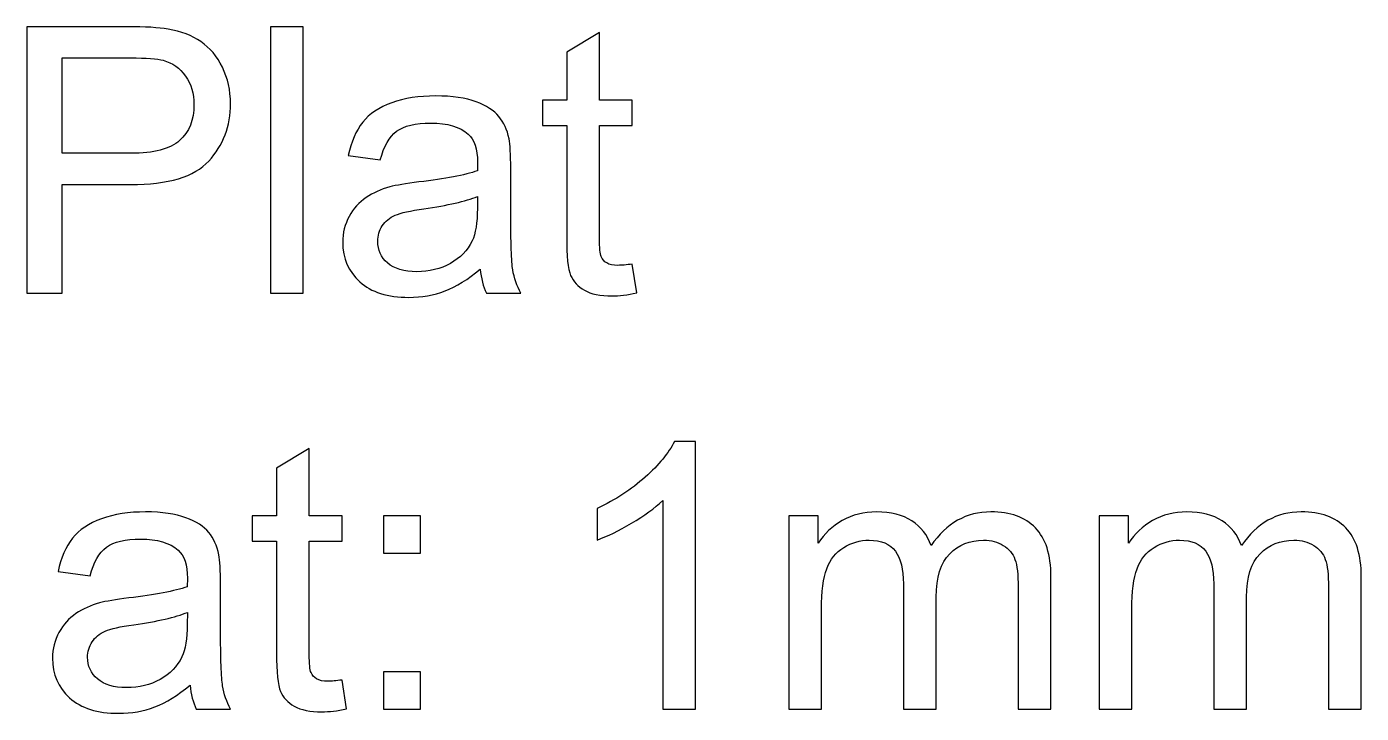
# Model space of a CAD drawing. Header units: centimetres. Extents: x -8.5 to 8.5, y -5.7 to 12.8.
# Drawn here: x 0.167 to 2.539, y 7.384 to 8.605 of the extents above; entities that cross this region are included whole.
import ezdxf

# ---------------------------------------------------------------- set-up
doc = ezdxf.new("R2010")
doc.units = ezdxf.units.CM
doc.header["$MEASUREMENT"] = 0
doc.layers.add('Visible', color=7, linetype='Continuous')

msp = doc.modelspace()

# ---------------------------------------------------------------- linework, layer by layer
at = {"layer": 'Visible', "color": 250}
for points, knots in [([(0.16655, 8.1313), (0.16655, 8.1313), (0.16655, 8.60548), (0.16655, 8.60548), (0.16655, 8.60548), (0.34558, 8.60548), (0.34558, 8.60548), (0.37704, 8.60548), (0.4011, 8.60393), (0.41777, 8.60095), (0.44106, 8.59709), (0.4606, 8.58969), (0.47638, 8.57888), (0.49217, 8.56795), (0.50486, 8.55272), (0.51446, 8.53318), (0.52406, 8.51364), (0.52881, 8.49212), (0.52881, 8.46861), (0.52881, 8.42843), (0.51601, 8.39433), (0.49029, 8.36651), (0.46468, 8.33859), (0.41821, 8.32468), (0.3511, 8.32468), (0.3511, 8.32468), (0.22947, 8.32468), (0.22947, 8.32468), (0.22947, 8.32468), (0.22947, 8.1313), (0.22947, 8.1313), (0.22947, 8.1313), (0.16655, 8.1313), (0.16655, 8.1313)], [0, 0, 0, 0, 0.0909091, 0.0909091, 0.0909091, 0.1818182, 0.1818182, 0.1818182, 0.2727273, 0.2727273, 0.2727273, 0.3636364, 0.3636364, 0.3636364, 0.4545455, 0.4545455, 0.4545455, 0.5454545, 0.5454545, 0.5454545, 0.6363636, 0.6363636, 0.6363636, 0.7272727, 0.7272727, 0.7272727, 0.8181818, 0.8181818, 0.8181818, 0.9090909, 0.9090909, 0.9090909, 1, 1, 1, 1]), ([(0.59967, 8.1313), (0.59967, 8.1313), (0.59967, 8.60548), (0.59967, 8.60548), (0.59967, 8.60548), (0.65795, 8.60548), (0.65795, 8.60548), (0.65795, 8.60548), (0.65795, 8.1313), (0.65795, 8.1313), (0.65795, 8.1313), (0.59967, 8.1313), (0.59967, 8.1313)], [0, 0, 0, 0, 0.25, 0.25, 0.25, 0.5, 0.5, 0.5, 0.75, 0.75, 0.75, 1, 1, 1, 1]), ([(1.24295, 8.18329), (1.24295, 8.18329), (1.2509, 8.13185), (1.2509, 8.13185), (1.23456, 8.12843), (1.21988, 8.12666), (1.20708, 8.12666), (1.186, 8.12666), (1.16966, 8.12998), (1.15796, 8.13671), (1.14637, 8.14344), (1.1382, 8.15216), (1.13346, 8.16309), (1.12871, 8.17402), (1.12639, 8.19697), (1.12639, 8.23196), (1.12639, 8.23196), (1.12639, 8.42998), (1.12639, 8.42998), (1.12639, 8.42998), (1.08335, 8.42998), (1.08335, 8.42998), (1.08335, 8.42998), (1.08335, 8.47501), (1.08335, 8.47501), (1.08335, 8.47501), (1.12639, 8.47501), (1.12639, 8.47501), (1.12639, 8.47501), (1.12639, 8.56), (1.12639, 8.56), (1.12639, 8.56), (1.18467, 8.59499), (1.18467, 8.59499), (1.18467, 8.59499), (1.18467, 8.47501), (1.18467, 8.47501), (1.18467, 8.47501), (1.24295, 8.47501), (1.24295, 8.47501), (1.24295, 8.47501), (1.24295, 8.42998), (1.24295, 8.42998), (1.24295, 8.42998), (1.18467, 8.42998), (1.18467, 8.42998), (1.18467, 8.42998), (1.18467, 8.22865), (1.18467, 8.22865), (1.18467, 8.21199), (1.18567, 8.20128), (1.18776, 8.19653), (1.18975, 8.19179), (1.19306, 8.18803), (1.1977, 8.18516), (1.20233, 8.1824), (1.20895, 8.18097), (1.21756, 8.18097), (1.22397, 8.18097), (1.23247, 8.18174), (1.24295, 8.18329)], [0, 0, 0, 0, 0.05, 0.05, 0.05, 0.1, 0.1, 0.1, 0.15, 0.15, 0.15, 0.2, 0.2, 0.2, 0.25, 0.25, 0.25, 0.3, 0.3, 0.3, 0.35, 0.35, 0.35, 0.4, 0.4, 0.4, 0.45, 0.45, 0.45, 0.5, 0.5, 0.5, 0.55, 0.55, 0.55, 0.6, 0.6, 0.6, 0.65, 0.65, 0.65, 0.7, 0.7, 0.7, 0.75, 0.75, 0.75, 0.8, 0.8, 0.8, 0.85, 0.85, 0.85, 0.9, 0.9, 0.9, 0.95, 0.95, 0.95, 1, 1, 1, 1]), ([(0.22947, 8.38031), (0.22947, 8.38031), (0.35199, 8.38031), (0.35199, 8.38031), (0.39261, 8.38031), (0.4213, 8.38782), (0.43841, 8.40294), (0.45541, 8.41806), (0.46391, 8.43925), (0.46391, 8.46673), (0.46391, 8.48649), (0.45894, 8.50349), (0.4489, 8.51762), (0.43885, 8.53175), (0.42561, 8.54113), (0.40927, 8.54565), (0.39868, 8.54841), (0.37914, 8.54985), (0.35077, 8.54985), (0.35077, 8.54985), (0.22947, 8.54985), (0.22947, 8.54985), (0.22947, 8.54985), (0.22947, 8.38031), (0.22947, 8.38031)], [0, 0, 0, 0, 0.125, 0.125, 0.125, 0.25, 0.25, 0.25, 0.375, 0.375, 0.375, 0.5, 0.5, 0.5, 0.625, 0.625, 0.625, 0.75, 0.75, 0.75, 0.875, 0.875, 0.875, 1, 1, 1, 1]), ([(0.97264, 8.17435), (0.951, 8.15591), (0.93014, 8.143), (0.91016, 8.13538), (0.89018, 8.12777), (0.86877, 8.12402), (0.84581, 8.12402), (0.80806, 8.12402), (0.77903, 8.13318), (0.75873, 8.15161), (0.73842, 8.16993), (0.72826, 8.19344), (0.72826, 8.22203), (0.72826, 8.23881), (0.73212, 8.25415), (0.73974, 8.26806), (0.74747, 8.28196), (0.75751, 8.293), (0.76987, 8.30139), (0.78235, 8.30978), (0.79625, 8.31618), (0.81182, 8.32049), (0.8233, 8.32347), (0.84062, 8.32634), (0.86369, 8.32921), (0.91071, 8.33472), (0.94548, 8.34146), (0.96767, 8.34918), (0.96789, 8.35713), (0.968, 8.36221), (0.968, 8.36431), (0.968, 8.38793), (0.96248, 8.40459), (0.95144, 8.41431), (0.93654, 8.42744), (0.91436, 8.43395), (0.885, 8.43395), (0.85751, 8.43395), (0.8372, 8.4291), (0.82418, 8.41949), (0.81104, 8.40989), (0.80144, 8.39289), (0.79515, 8.36839), (0.79515, 8.36839), (0.7382, 8.37634), (0.7382, 8.37634), (0.74338, 8.40073), (0.75188, 8.42049), (0.7638, 8.4355), (0.77572, 8.45051), (0.79294, 8.46199), (0.81546, 8.47016), (0.83787, 8.47821), (0.86402, 8.4823), (0.89361, 8.4823), (0.92297, 8.4823), (0.94692, 8.47888), (0.96535, 8.47192), (0.98367, 8.46497), (0.99725, 8.45636), (1.00586, 8.44587), (1.01447, 8.43539), (1.02054, 8.42214), (1.02407, 8.40614), (1.02595, 8.3962), (1.02694, 8.37832), (1.02694, 8.35261), (1.02694, 8.35261), (1.02694, 8.27534), (1.02694, 8.27534), (1.02694, 8.22137), (1.02815, 8.18726), (1.03058, 8.1728), (1.0329, 8.15834), (1.03776, 8.14455), (1.04482, 8.1313), (1.04482, 8.1313), (0.98389, 8.1313), (0.98389, 8.1313), (0.97804, 8.14355), (0.97429, 8.1579), (0.97264, 8.17435)], [0, 0, 0, 0, 0.037037, 0.037037, 0.037037, 0.0740741, 0.0740741, 0.0740741, 0.1111111, 0.1111111, 0.1111111, 0.1481481, 0.1481481, 0.1481481, 0.1851852, 0.1851852, 0.1851852, 0.2222222, 0.2222222, 0.2222222, 0.2592593, 0.2592593, 0.2592593, 0.2962963, 0.2962963, 0.2962963, 0.3333333, 0.3333333, 0.3333333, 0.3703704, 0.3703704, 0.3703704, 0.4074074, 0.4074074, 0.4074074, 0.4444444, 0.4444444, 0.4444444, 0.4814815, 0.4814815, 0.4814815, 0.5185185, 0.5185185, 0.5185185, 0.5555556, 0.5555556, 0.5555556, 0.5925926, 0.5925926, 0.5925926, 0.6296296, 0.6296296, 0.6296296, 0.6666667, 0.6666667, 0.6666667, 0.7037037, 0.7037037, 0.7037037, 0.7407407, 0.7407407, 0.7407407, 0.7777778, 0.7777778, 0.7777778, 0.8148148, 0.8148148, 0.8148148, 0.8518519, 0.8518519, 0.8518519, 0.8888889, 0.8888889, 0.8888889, 0.9259259, 0.9259259, 0.9259259, 0.962963, 0.962963, 0.962963, 1, 1, 1, 1]), ([(0.968, 8.30349), (0.94681, 8.29488), (0.91502, 8.28759), (0.87263, 8.28163), (0.84857, 8.27821), (0.83157, 8.27435), (0.82164, 8.27004), (0.81171, 8.26574), (0.80409, 8.25945), (0.79868, 8.25128), (0.79327, 8.243), (0.79051, 8.23384), (0.79051, 8.22369), (0.79051, 8.20834), (0.79636, 8.19543), (0.80817, 8.18516), (0.81998, 8.1749), (0.8372, 8.16971), (0.85983, 8.16971), (0.88224, 8.16971), (0.90221, 8.17457), (0.91976, 8.18439), (0.9372, 8.1941), (0.95012, 8.20746), (0.95829, 8.22435), (0.96458, 8.23748), (0.96767, 8.2568), (0.96767, 8.2823), (0.96767, 8.2823), (0.968, 8.30349), (0.968, 8.30349)], [0, 0, 0, 0, 0.1, 0.1, 0.1, 0.2, 0.2, 0.2, 0.3, 0.3, 0.3, 0.4, 0.4, 0.4, 0.5, 0.5, 0.5, 0.6, 0.6, 0.6, 0.7, 0.7, 0.7, 0.8, 0.8, 0.8, 0.9, 0.9, 0.9, 1, 1, 1, 1]), ([(0.72715, 7.44343), (0.72715, 7.44343), (0.7351, 7.39199), (0.7351, 7.39199), (0.71876, 7.38857), (0.70408, 7.3868), (0.69128, 7.3868), (0.6702, 7.3868), (0.65386, 7.39012), (0.64216, 7.39685), (0.63057, 7.40358), (0.6224, 7.4123), (0.61766, 7.42323), (0.61291, 7.43416), (0.61059, 7.45711), (0.61059, 7.4921), (0.61059, 7.4921), (0.61059, 7.69012), (0.61059, 7.69012), (0.61059, 7.69012), (0.56755, 7.69012), (0.56755, 7.69012), (0.56755, 7.69012), (0.56755, 7.73515), (0.56755, 7.73515), (0.56755, 7.73515), (0.61059, 7.73515), (0.61059, 7.73515), (0.61059, 7.73515), (0.61059, 7.82014), (0.61059, 7.82014), (0.61059, 7.82014), (0.66887, 7.85513), (0.66887, 7.85513), (0.66887, 7.85513), (0.66887, 7.73515), (0.66887, 7.73515), (0.66887, 7.73515), (0.72715, 7.73515), (0.72715, 7.73515), (0.72715, 7.73515), (0.72715, 7.69012), (0.72715, 7.69012), (0.72715, 7.69012), (0.66887, 7.69012), (0.66887, 7.69012), (0.66887, 7.69012), (0.66887, 7.48879), (0.66887, 7.48879), (0.66887, 7.47213), (0.66987, 7.46142), (0.67196, 7.45667), (0.67395, 7.45193), (0.67726, 7.44817), (0.6819, 7.4453), (0.68653, 7.44254), (0.69315, 7.44111), (0.70176, 7.44111), (0.70817, 7.44111), (0.71667, 7.44188), (0.72715, 7.44343)], [0, 0, 0, 0, 0.05, 0.05, 0.05, 0.1, 0.1, 0.1, 0.15, 0.15, 0.15, 0.2, 0.2, 0.2, 0.25, 0.25, 0.25, 0.3, 0.3, 0.3, 0.35, 0.35, 0.35, 0.4, 0.4, 0.4, 0.45, 0.45, 0.45, 0.5, 0.5, 0.5, 0.55, 0.55, 0.55, 0.6, 0.6, 0.6, 0.65, 0.65, 0.65, 0.7, 0.7, 0.7, 0.75, 0.75, 0.75, 0.8, 0.8, 0.8, 0.85, 0.85, 0.85, 0.9, 0.9, 0.9, 0.95, 0.95, 0.95, 1, 1, 1, 1]), ([(1.35531, 7.39144), (1.35531, 7.39144), (1.29703, 7.39144), (1.29703, 7.39144), (1.29703, 7.39144), (1.29703, 7.76253), (1.29703, 7.76253), (1.28301, 7.74906), (1.26458, 7.7357), (1.24184, 7.72235), (1.21911, 7.70899), (1.19858, 7.69895), (1.18047, 7.69233), (1.18047, 7.69233), (1.18047, 7.74862), (1.18047, 7.74862), (1.21304, 7.76385), (1.24151, 7.78239), (1.26591, 7.80425), (1.2903, 7.82599), (1.30763, 7.84707), (1.31778, 7.8676), (1.31778, 7.8676), (1.35531, 7.8676), (1.35531, 7.8676), (1.35531, 7.8676), (1.35531, 7.39144), (1.35531, 7.39144)], [0, 0, 0, 0, 0.1111111, 0.1111111, 0.1111111, 0.2222222, 0.2222222, 0.2222222, 0.3333333, 0.3333333, 0.3333333, 0.4444444, 0.4444444, 0.4444444, 0.5555556, 0.5555556, 0.5555556, 0.6666667, 0.6666667, 0.6666667, 0.7777778, 0.7777778, 0.7777778, 0.8888889, 0.8888889, 0.8888889, 1, 1, 1, 1]), ([(0.45684, 7.43449), (0.4352, 7.41605), (0.41434, 7.40314), (0.39436, 7.39552), (0.37438, 7.38791), (0.35297, 7.38416), (0.33001, 7.38416), (0.29226, 7.38416), (0.26323, 7.39332), (0.24293, 7.41175), (0.22262, 7.43007), (0.21246, 7.45358), (0.21246, 7.48217), (0.21246, 7.49895), (0.21632, 7.51429), (0.22394, 7.5282), (0.23167, 7.5421), (0.24171, 7.55314), (0.25407, 7.56153), (0.26655, 7.56992), (0.28045, 7.57632), (0.29602, 7.58063), (0.3075, 7.58361), (0.32482, 7.58648), (0.34789, 7.58935), (0.39491, 7.59486), (0.42968, 7.6016), (0.45187, 7.60932), (0.45209, 7.61727), (0.4522, 7.62235), (0.4522, 7.62445), (0.4522, 7.64807), (0.44668, 7.66473), (0.43564, 7.67445), (0.42074, 7.68758), (0.39856, 7.69409), (0.3692, 7.69409), (0.34171, 7.69409), (0.3214, 7.68924), (0.30838, 7.67963), (0.29524, 7.67003), (0.28564, 7.65303), (0.27935, 7.62853), (0.27935, 7.62853), (0.2224, 7.63648), (0.2224, 7.63648), (0.22758, 7.66087), (0.23608, 7.68063), (0.248, 7.69564), (0.25992, 7.71065), (0.27714, 7.72213), (0.29966, 7.7303), (0.32207, 7.73835), (0.34822, 7.74244), (0.37781, 7.74244), (0.40717, 7.74244), (0.43112, 7.73902), (0.44955, 7.73206), (0.46787, 7.72511), (0.48145, 7.7165), (0.49006, 7.70601), (0.49867, 7.69553), (0.50474, 7.68228), (0.50827, 7.66628), (0.51015, 7.65634), (0.51114, 7.63846), (0.51114, 7.61275), (0.51114, 7.61275), (0.51114, 7.53548), (0.51114, 7.53548), (0.51114, 7.48151), (0.51235, 7.4474), (0.51478, 7.43294), (0.5171, 7.41848), (0.52196, 7.40469), (0.52902, 7.39144), (0.52902, 7.39144), (0.46809, 7.39144), (0.46809, 7.39144), (0.46224, 7.40369), (0.45849, 7.41804), (0.45684, 7.43449)], [0, 0, 0, 0, 0.037037, 0.037037, 0.037037, 0.0740741, 0.0740741, 0.0740741, 0.1111111, 0.1111111, 0.1111111, 0.1481481, 0.1481481, 0.1481481, 0.1851852, 0.1851852, 0.1851852, 0.2222222, 0.2222222, 0.2222222, 0.2592593, 0.2592593, 0.2592593, 0.2962963, 0.2962963, 0.2962963, 0.3333333, 0.3333333, 0.3333333, 0.3703704, 0.3703704, 0.3703704, 0.4074074, 0.4074074, 0.4074074, 0.4444444, 0.4444444, 0.4444444, 0.4814815, 0.4814815, 0.4814815, 0.5185185, 0.5185185, 0.5185185, 0.5555556, 0.5555556, 0.5555556, 0.5925926, 0.5925926, 0.5925926, 0.6296296, 0.6296296, 0.6296296, 0.6666667, 0.6666667, 0.6666667, 0.7037037, 0.7037037, 0.7037037, 0.7407407, 0.7407407, 0.7407407, 0.7777778, 0.7777778, 0.7777778, 0.8148148, 0.8148148, 0.8148148, 0.8518519, 0.8518519, 0.8518519, 0.8888889, 0.8888889, 0.8888889, 0.9259259, 0.9259259, 0.9259259, 0.962963, 0.962963, 0.962963, 1, 1, 1, 1]), ([(0.80055, 7.66893), (0.80055, 7.66893), (0.80055, 7.73515), (0.80055, 7.73515), (0.80055, 7.73515), (0.86678, 7.73515), (0.86678, 7.73515), (0.86678, 7.73515), (0.86678, 7.66893), (0.86678, 7.66893), (0.86678, 7.66893), (0.80055, 7.66893), (0.80055, 7.66893)], [0, 0, 0, 0, 0.25, 0.25, 0.25, 0.5, 0.5, 0.5, 0.75, 0.75, 0.75, 1, 1, 1, 1]), ([(1.52099, 7.39144), (1.52099, 7.39144), (1.52099, 7.73515), (1.52099, 7.73515), (1.52099, 7.73515), (1.57331, 7.73515), (1.57331, 7.73515), (1.57331, 7.73515), (1.57331, 7.68659), (1.57331, 7.68659), (1.58401, 7.70336), (1.59836, 7.71694), (1.61624, 7.7271), (1.63413, 7.73736), (1.65443, 7.74244), (1.67728, 7.74244), (1.70267, 7.74244), (1.72353, 7.73714), (1.73976, 7.72665), (1.75598, 7.71606), (1.76746, 7.70138), (1.77408, 7.68239), (1.80146, 7.72246), (1.83689, 7.74244), (1.8806, 7.74244), (1.91481, 7.74244), (1.94119, 7.73306), (1.95952, 7.71418), (1.97795, 7.69531), (1.98722, 7.66628), (1.98722, 7.62709), (1.98722, 7.62709), (1.98722, 7.39144), (1.98722, 7.39144), (1.98722, 7.39144), (1.92894, 7.39144), (1.92894, 7.39144), (1.92894, 7.39144), (1.92894, 7.60778), (1.92894, 7.60778), (1.92894, 7.63096), (1.92695, 7.64773), (1.9232, 7.658), (1.91945, 7.66826), (1.91261, 7.67643), (1.90256, 7.68272), (1.89263, 7.68902), (1.88093, 7.69211), (1.86757, 7.69211), (1.84329, 7.69211), (1.8232, 7.68405), (1.8072, 7.66804), (1.79119, 7.65193), (1.78324, 7.62621), (1.78324, 7.59089), (1.78324, 7.59089), (1.78324, 7.39144), (1.78324, 7.39144), (1.78324, 7.39144), (1.72497, 7.39144), (1.72497, 7.39144), (1.72497, 7.39144), (1.72497, 7.61451), (1.72497, 7.61451), (1.72497, 7.64034), (1.72022, 7.65977), (1.71073, 7.67268), (1.70123, 7.68559), (1.68567, 7.69211), (1.66415, 7.69211), (1.64781, 7.69211), (1.63269, 7.6878), (1.61878, 7.67919), (1.60488, 7.67058), (1.59483, 7.658), (1.58854, 7.64133), (1.58236, 7.62478), (1.57927, 7.60082), (1.57927, 7.56959), (1.57927, 7.56959), (1.57927, 7.39144), (1.57927, 7.39144), (1.57927, 7.39144), (1.52099, 7.39144), (1.52099, 7.39144)], [0, 0, 0, 0, 0.0357143, 0.0357143, 0.0357143, 0.0714286, 0.0714286, 0.0714286, 0.1071429, 0.1071429, 0.1071429, 0.1428571, 0.1428571, 0.1428571, 0.1785714, 0.1785714, 0.1785714, 0.2142857, 0.2142857, 0.2142857, 0.25, 0.25, 0.25, 0.2857143, 0.2857143, 0.2857143, 0.3214286, 0.3214286, 0.3214286, 0.3571429, 0.3571429, 0.3571429, 0.3928571, 0.3928571, 0.3928571, 0.4285714, 0.4285714, 0.4285714, 0.4642857, 0.4642857, 0.4642857, 0.5, 0.5, 0.5, 0.5357143, 0.5357143, 0.5357143, 0.5714286, 0.5714286, 0.5714286, 0.6071429, 0.6071429, 0.6071429, 0.6428571, 0.6428571, 0.6428571, 0.6785714, 0.6785714, 0.6785714, 0.7142857, 0.7142857, 0.7142857, 0.75, 0.75, 0.75, 0.7857143, 0.7857143, 0.7857143, 0.8214286, 0.8214286, 0.8214286, 0.8571429, 0.8571429, 0.8571429, 0.8928571, 0.8928571, 0.8928571, 0.9285714, 0.9285714, 0.9285714, 0.9642857, 0.9642857, 0.9642857, 1, 1, 1, 1]), ([(2.07265, 7.39144), (2.07265, 7.39144), (2.07265, 7.73515), (2.07265, 7.73515), (2.07265, 7.73515), (2.12497, 7.73515), (2.12497, 7.73515), (2.12497, 7.73515), (2.12497, 7.68659), (2.12497, 7.68659), (2.13567, 7.70336), (2.15002, 7.71694), (2.1679, 7.7271), (2.18579, 7.73736), (2.20609, 7.74244), (2.22894, 7.74244), (2.25433, 7.74244), (2.27519, 7.73714), (2.29142, 7.72665), (2.30764, 7.71606), (2.31912, 7.70138), (2.32574, 7.68239), (2.35312, 7.72246), (2.38855, 7.74244), (2.43226, 7.74244), (2.46647, 7.74244), (2.49285, 7.73306), (2.51118, 7.71418), (2.52961, 7.69531), (2.53888, 7.66628), (2.53888, 7.62709), (2.53888, 7.62709), (2.53888, 7.39144), (2.53888, 7.39144), (2.53888, 7.39144), (2.4806, 7.39144), (2.4806, 7.39144), (2.4806, 7.39144), (2.4806, 7.60778), (2.4806, 7.60778), (2.4806, 7.63096), (2.47861, 7.64773), (2.47486, 7.658), (2.47111, 7.66826), (2.46427, 7.67643), (2.45422, 7.68272), (2.44429, 7.68902), (2.43259, 7.69211), (2.41923, 7.69211), (2.39495, 7.69211), (2.37486, 7.68405), (2.35886, 7.66804), (2.34285, 7.65193), (2.3349, 7.62621), (2.3349, 7.59089), (2.3349, 7.59089), (2.3349, 7.39144), (2.3349, 7.39144), (2.3349, 7.39144), (2.27663, 7.39144), (2.27663, 7.39144), (2.27663, 7.39144), (2.27663, 7.61451), (2.27663, 7.61451), (2.27663, 7.64034), (2.27188, 7.65977), (2.26239, 7.67268), (2.25289, 7.68559), (2.23733, 7.69211), (2.21581, 7.69211), (2.19947, 7.69211), (2.18435, 7.6878), (2.17044, 7.67919), (2.15654, 7.67058), (2.14649, 7.658), (2.1402, 7.64133), (2.13402, 7.62478), (2.13093, 7.60082), (2.13093, 7.56959), (2.13093, 7.56959), (2.13093, 7.39144), (2.13093, 7.39144), (2.13093, 7.39144), (2.07265, 7.39144), (2.07265, 7.39144)], [0, 0, 0, 0, 0.0357143, 0.0357143, 0.0357143, 0.0714286, 0.0714286, 0.0714286, 0.1071429, 0.1071429, 0.1071429, 0.1428571, 0.1428571, 0.1428571, 0.1785714, 0.1785714, 0.1785714, 0.2142857, 0.2142857, 0.2142857, 0.25, 0.25, 0.25, 0.2857143, 0.2857143, 0.2857143, 0.3214286, 0.3214286, 0.3214286, 0.3571429, 0.3571429, 0.3571429, 0.3928571, 0.3928571, 0.3928571, 0.4285714, 0.4285714, 0.4285714, 0.4642857, 0.4642857, 0.4642857, 0.5, 0.5, 0.5, 0.5357143, 0.5357143, 0.5357143, 0.5714286, 0.5714286, 0.5714286, 0.6071429, 0.6071429, 0.6071429, 0.6428571, 0.6428571, 0.6428571, 0.6785714, 0.6785714, 0.6785714, 0.7142857, 0.7142857, 0.7142857, 0.75, 0.75, 0.75, 0.7857143, 0.7857143, 0.7857143, 0.8214286, 0.8214286, 0.8214286, 0.8571429, 0.8571429, 0.8571429, 0.8928571, 0.8928571, 0.8928571, 0.9285714, 0.9285714, 0.9285714, 0.9642857, 0.9642857, 0.9642857, 1, 1, 1, 1]), ([(0.4522, 7.56363), (0.43101, 7.55502), (0.39922, 7.54773), (0.35683, 7.54177), (0.33277, 7.53835), (0.31577, 7.53449), (0.30584, 7.53018), (0.29591, 7.52588), (0.28829, 7.51959), (0.28288, 7.51142), (0.27747, 7.50314), (0.27471, 7.49398), (0.27471, 7.48383), (0.27471, 7.46848), (0.28056, 7.45557), (0.29237, 7.4453), (0.30418, 7.43504), (0.3214, 7.42985), (0.34403, 7.42985), (0.36644, 7.42985), (0.38641, 7.43471), (0.40396, 7.44453), (0.4214, 7.45424), (0.43432, 7.4676), (0.44249, 7.48449), (0.44878, 7.49762), (0.45187, 7.51694), (0.45187, 7.54244), (0.45187, 7.54244), (0.4522, 7.56363), (0.4522, 7.56363)], [0, 0, 0, 0, 0.1, 0.1, 0.1, 0.2, 0.2, 0.2, 0.3, 0.3, 0.3, 0.4, 0.4, 0.4, 0.5, 0.5, 0.5, 0.6, 0.6, 0.6, 0.7, 0.7, 0.7, 0.8, 0.8, 0.8, 0.9, 0.9, 0.9, 1, 1, 1, 1]), ([(0.80055, 7.39144), (0.80055, 7.39144), (0.80055, 7.45767), (0.80055, 7.45767), (0.80055, 7.45767), (0.86678, 7.45767), (0.86678, 7.45767), (0.86678, 7.45767), (0.86678, 7.39144), (0.86678, 7.39144), (0.86678, 7.39144), (0.80055, 7.39144), (0.80055, 7.39144)], [0, 0, 0, 0, 0.25, 0.25, 0.25, 0.5, 0.5, 0.5, 0.75, 0.75, 0.75, 1, 1, 1, 1])]:
    msp.add_open_spline(points, degree=3, knots=knots, dxfattribs=at)

doc.saveas('drawing.dxf')
